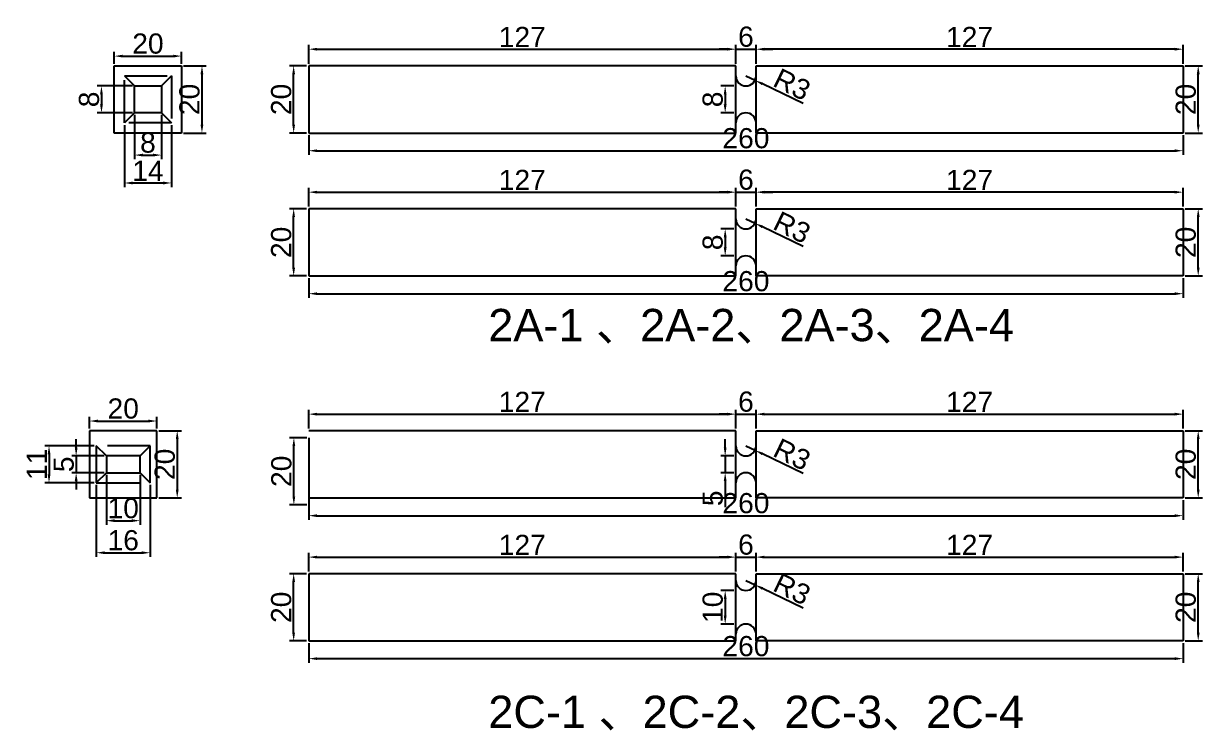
# Model space of a CAD drawing. Header units: millimetres. Extents: x 2230 to 5132, y 147 to 2048.
# Drawn here: x 2251.4 to 2602, y 1766.2 to 1976.5 of the extents above; entities that cross this region are included whole.
import ezdxf

# ---------------------------------------------------------------- set-up
doc = ezdxf.new("R2010")
doc.units = ezdxf.units.MM
doc.linetypes.add('DASHED', pattern=[19.05, 12.7, -6.35])
doc.layers.add('尺寸标注', color=6, linetype='Continuous')
doc.layers.add('标号', color=4, linetype='Continuous')
doc.styles.get("Standard").update_dxf_attribs({"font": 'arial.ttf'})
doc.dimstyles.new('ISO-25-old', dxfattribs={"dimtxt": 6, "dimasz": 2.5, "dimexe": 1.25, "dimexo": 0.625, "dimtad": 1, "dimtxsty": 'Standard', "dimcen": 2.5, "dimadec": 0, "dimazin": 0, "dimtfac": 1, "dimtmove": 0, "dimatfit": 3, "dimfxl": 1, "dimarcsym": 0})

# ---------------------------------------------------------------- blocks, each defined once
blk = doc.blocks.new('*D1')
at = {"layer": 'Defpoints', "color": 0, "transparency": 16777216}
for p in [(2331.75, 1963.9), (2336.23, 1963.9), (2336.23, 1943.9)]:
    blk.add_point(p, dxfattribs=at)
at = {"layer": '尺寸标注', "color": 0, "lineweight": -2, "transparency": 16777216}
for p, q in [((2335.61, 1963.9), (2330.5, 1963.9)), ((2331.75, 1946.4), (2331.75, 1961.4)), ((2335.61, 1943.9), (2330.5, 1943.9))]:
    blk.add_line(p, q, dxfattribs=at)
at = {"layer": '尺寸标注', "color": 0, "transparency": 16777216}
for points in [[(2331.33, 1961.4), (2332.16, 1961.4), (2331.75, 1963.9)], [(2331.33, 1946.4), (2332.16, 1946.4), (2331.75, 1943.9)]]:
    blk.add_solid(points, dxfattribs=at)
at = {"layer": '尺寸标注', "color": 0, "transparency": 16777216, "insert": (2328.06, 1953.9), "char_height": 6, "attachment_point": 5, "rotation": 90}
blk.add_mtext('20', dxfattribs=at)
blk = doc.blocks.new('*D122')
at = {"layer": 'Defpoints', "color": 0, "transparency": 16777216}
for p in [(2463.23, 1968.84), (2336.23, 1963.9), (2463.23, 1963.9)]:
    blk.add_point(p, dxfattribs=at)
at = {"layer": '尺寸标注', "color": 0, "lineweight": -2, "transparency": 16777216}
for p, q in [((2336.23, 1964.53), (2336.23, 1970.09)), ((2463.23, 1964.53), (2463.23, 1970.09)), ((2338.73, 1968.84), (2460.73, 1968.84))]:
    blk.add_line(p, q, dxfattribs=at)
at = {"layer": '尺寸标注', "color": 0, "transparency": 16777216}
for points in [[(2338.73, 1969.26), (2338.73, 1968.42), (2336.23, 1968.84)], [(2460.73, 1969.26), (2460.73, 1968.42), (2463.23, 1968.84)]]:
    blk.add_solid(points, dxfattribs=at)
at = {"layer": '尺寸标注', "color": 0, "transparency": 16777216, "insert": (2399.73, 1972.48), "char_height": 6, "attachment_point": 5}
blk.add_mtext('127', dxfattribs=at)
blk = doc.blocks.new('*D2')
at = {"layer": 'Defpoints', "color": 0, "transparency": 16777216}
for p in [(2463.23, 1957.9), (2460.06, 1949.9), (2463.23, 1949.9)]:
    blk.add_point(p, dxfattribs=at)
at = {"layer": '尺寸标注', "color": 0, "lineweight": -2, "transparency": 16777216}
for p, q in [((2462.61, 1957.9), (2458.81, 1957.9)), ((2460.06, 1955.4), (2460.06, 1952.4)), ((2462.61, 1949.9), (2458.81, 1949.9))]:
    blk.add_line(p, q, dxfattribs=at)
at = {"layer": '尺寸标注', "color": 0, "transparency": 16777216}
for points in [[(2459.64, 1955.4), (2460.48, 1955.4), (2460.06, 1957.9)], [(2459.64, 1952.4), (2460.48, 1952.4), (2460.06, 1949.9)]]:
    blk.add_solid(points, dxfattribs=at)
at = {"layer": '尺寸标注', "color": 0, "transparency": 16777216, "insert": (2456.37, 1953.9), "char_height": 6, "attachment_point": 5, "rotation": 90}
blk.add_mtext('8', dxfattribs=at)
blk = doc.blocks.new('*D3')
at = {"layer": 'Defpoints', "color": 0, "transparency": 16777216}
for p in [(2466.23, 1960.9), (2468.93, 1959.59)]:
    blk.add_point(p, dxfattribs=at)
at = {"layer": '尺寸标注', "color": 0, "lineweight": -2, "transparency": 16777216}
for p, q in [((2466.23, 1960.9), (2468.93, 1959.59)), ((2483.26, 1952.64), (2471.18, 1958.5))]:
    blk.add_line(p, q, dxfattribs=at)
at = {"layer": '尺寸标注', "color": 0, "transparency": 16777216}
blk.add_solid([(2471.36, 1958.88), (2471, 1958.13), (2468.93, 1959.59)], dxfattribs=at)
at = {"layer": '尺寸标注', "color": 0, "transparency": 16777216, "insert": (2479.96, 1958.35), "char_height": 6, "attachment_point": 5, "rotation": 334.116}
blk.add_mtext('R3', dxfattribs=at)
blk = doc.blocks.new('*D4')
at = {"layer": 'Defpoints', "color": 0, "transparency": 16777216}
for p in [(2596.23, 1963.9), (2600.72, 1963.9), (2596.23, 1943.9)]:
    blk.add_point(p, dxfattribs=at)
at = {"layer": '尺寸标注', "color": 0, "lineweight": -2, "transparency": 16777216}
for p, q in [((2596.86, 1963.9), (2601.97, 1963.9)), ((2600.72, 1946.4), (2600.72, 1961.4)), ((2596.86, 1943.9), (2601.97, 1943.9))]:
    blk.add_line(p, q, dxfattribs=at)
at = {"layer": '尺寸标注', "color": 0, "transparency": 16777216}
for points in [[(2600.3, 1961.4), (2601.14, 1961.4), (2600.72, 1963.9)], [(2600.3, 1946.4), (2601.14, 1946.4), (2600.72, 1943.9)]]:
    blk.add_solid(points, dxfattribs=at)
at = {"layer": '尺寸标注', "color": 0, "transparency": 16777216, "insert": (2597.03, 1953.9), "char_height": 6, "attachment_point": 5, "rotation": 90}
blk.add_mtext('20', dxfattribs=at)
blk = doc.blocks.new('*D123')
at = {"layer": 'Defpoints', "color": 0, "transparency": 16777216}
for p in [(2469.23, 1968.84), (2469.23, 1963.9), (2596.23, 1963.9)]:
    blk.add_point(p, dxfattribs=at)
at = {"layer": '尺寸标注', "color": 0, "lineweight": -2, "transparency": 16777216}
for p, q in [((2469.23, 1964.53), (2469.23, 1970.09)), ((2596.23, 1964.53), (2596.23, 1970.09)), ((2593.73, 1968.84), (2471.73, 1968.84))]:
    blk.add_line(p, q, dxfattribs=at)
at = {"layer": '尺寸标注', "color": 0, "transparency": 16777216}
for points in [[(2471.73, 1969.26), (2471.73, 1968.42), (2469.23, 1968.84)], [(2593.73, 1969.26), (2593.73, 1968.42), (2596.23, 1968.84)]]:
    blk.add_solid(points, dxfattribs=at)
at = {"layer": '尺寸标注', "color": 0, "transparency": 16777216, "insert": (2532.73, 1972.48), "char_height": 6, "attachment_point": 5}
blk.add_mtext('127', dxfattribs=at)
blk = doc.blocks.new('*D5')
at = {"layer": 'Defpoints', "color": 0, "transparency": 16777216}
for p in [(2469.23, 1968.84), (2463.23, 1963.9), (2469.23, 1963.9)]:
    blk.add_point(p, dxfattribs=at)
at = {"layer": '尺寸标注', "color": 0, "lineweight": -2, "transparency": 16777216}
for p, q in [((2463.23, 1964.53), (2463.23, 1970.09)), ((2469.23, 1964.53), (2469.23, 1970.09)), ((2460.73, 1968.84), (2458.23, 1968.84)), ((2463.23, 1968.84), (2469.23, 1968.84)), ((2471.73, 1968.84), (2474.23, 1968.84))]:
    blk.add_line(p, q, dxfattribs=at)
at = {"layer": '尺寸标注', "color": 0, "transparency": 16777216}
for points in [[(2460.73, 1969.26), (2460.73, 1968.42), (2463.23, 1968.84)], [(2471.73, 1969.26), (2471.73, 1968.42), (2469.23, 1968.84)]]:
    blk.add_solid(points, dxfattribs=at)
at = {"layer": '尺寸标注', "color": 0, "transparency": 16777216, "insert": (2466.23, 1972.53), "char_height": 6, "attachment_point": 5}
blk.add_mtext('6', dxfattribs=at)
blk = doc.blocks.new('*D6')
at = {"layer": 'Defpoints', "color": 0, "transparency": 16777216}
for p in [(2336.23, 1943.9), (2596.23, 1943.9), (2596.23, 1938.64)]:
    blk.add_point(p, dxfattribs=at)
at = {"layer": '尺寸标注', "color": 0, "lineweight": -2, "transparency": 16777216}
for p, q in [((2336.23, 1943.28), (2336.23, 1937.39)), ((2596.23, 1943.28), (2596.23, 1937.39)), ((2338.73, 1938.64), (2593.73, 1938.64))]:
    blk.add_line(p, q, dxfattribs=at)
at = {"layer": '尺寸标注', "color": 0, "transparency": 16777216}
for points in [[(2338.73, 1939.05), (2338.73, 1938.22), (2336.23, 1938.64)], [(2593.73, 1939.05), (2593.73, 1938.22), (2596.23, 1938.64)]]:
    blk.add_solid(points, dxfattribs=at)
at = {"layer": '尺寸标注', "color": 0, "transparency": 16777216, "insert": (2466.23, 1942.33), "char_height": 6, "attachment_point": 5}
blk.add_mtext('260', dxfattribs=at)
blk = doc.blocks.new('*D7')
at = {"layer": 'Defpoints', "color": 0, "transparency": 16777216}
for p in [(2331.75, 1921.38), (2336.23, 1921.38), (2336.23, 1901.38)]:
    blk.add_point(p, dxfattribs=at)
at = {"layer": '尺寸标注', "color": 0, "lineweight": -2, "transparency": 16777216}
for p, q in [((2335.61, 1921.38), (2330.5, 1921.38)), ((2331.75, 1903.88), (2331.75, 1918.88)), ((2335.61, 1901.38), (2330.5, 1901.38))]:
    blk.add_line(p, q, dxfattribs=at)
at = {"layer": '尺寸标注', "color": 0, "transparency": 16777216}
for points in [[(2331.33, 1918.88), (2332.16, 1918.88), (2331.75, 1921.38)], [(2331.33, 1903.88), (2332.16, 1903.88), (2331.75, 1901.38)]]:
    blk.add_solid(points, dxfattribs=at)
at = {"layer": '尺寸标注', "color": 0, "transparency": 16777216, "insert": (2328.06, 1911.38), "char_height": 6, "attachment_point": 5, "rotation": 90}
blk.add_mtext('20', dxfattribs=at)
blk = doc.blocks.new('*D124')
at = {"layer": 'Defpoints', "color": 0, "transparency": 16777216}
for p in [(2463.23, 1926.31), (2336.23, 1921.38), (2463.23, 1921.38)]:
    blk.add_point(p, dxfattribs=at)
at = {"layer": '尺寸标注', "color": 0, "lineweight": -2, "transparency": 16777216}
for p, q in [((2336.23, 1922), (2336.23, 1927.56)), ((2338.73, 1926.31), (2460.73, 1926.31)), ((2463.23, 1922), (2463.23, 1927.56))]:
    blk.add_line(p, q, dxfattribs=at)
at = {"layer": '尺寸标注', "color": 0, "transparency": 16777216}
for points in [[(2338.73, 1926.73), (2338.73, 1925.9), (2336.23, 1926.31)], [(2460.73, 1926.73), (2460.73, 1925.9), (2463.23, 1926.31)]]:
    blk.add_solid(points, dxfattribs=at)
at = {"layer": '尺寸标注', "color": 0, "transparency": 16777216, "insert": (2399.73, 1929.95), "char_height": 6, "attachment_point": 5}
blk.add_mtext('127', dxfattribs=at)
blk = doc.blocks.new('*D8')
at = {"layer": 'Defpoints', "color": 0, "transparency": 16777216}
for p in [(2463.23, 1915.38), (2460.06, 1907.38), (2463.23, 1907.38)]:
    blk.add_point(p, dxfattribs=at)
at = {"layer": '尺寸标注', "color": 0, "lineweight": -2, "transparency": 16777216}
for p, q in [((2462.61, 1915.38), (2458.81, 1915.38)), ((2460.06, 1912.88), (2460.06, 1909.88)), ((2462.61, 1907.38), (2458.81, 1907.38))]:
    blk.add_line(p, q, dxfattribs=at)
at = {"layer": '尺寸标注', "color": 0, "transparency": 16777216}
for points in [[(2459.64, 1912.88), (2460.48, 1912.88), (2460.06, 1915.38)], [(2459.64, 1909.88), (2460.48, 1909.88), (2460.06, 1907.38)]]:
    blk.add_solid(points, dxfattribs=at)
at = {"layer": '尺寸标注', "color": 0, "transparency": 16777216, "insert": (2456.37, 1911.38), "char_height": 6, "attachment_point": 5, "rotation": 90}
blk.add_mtext('8', dxfattribs=at)
blk = doc.blocks.new('*D9')
at = {"layer": 'Defpoints', "color": 0, "transparency": 16777216}
for p in [(2466.23, 1918.38), (2468.93, 1917.07)]:
    blk.add_point(p, dxfattribs=at)
at = {"layer": '尺寸标注', "color": 0, "lineweight": -2, "transparency": 16777216}
for p, q in [((2466.23, 1918.38), (2468.93, 1917.07)), ((2483.26, 1910.12), (2471.18, 1915.98))]:
    blk.add_line(p, q, dxfattribs=at)
at = {"layer": '尺寸标注', "color": 0, "transparency": 16777216}
blk.add_solid([(2471.36, 1916.35), (2471, 1915.6), (2468.93, 1917.07)], dxfattribs=at)
at = {"layer": '尺寸标注', "color": 0, "transparency": 16777216, "insert": (2479.96, 1915.82), "char_height": 6, "attachment_point": 5, "rotation": 334.116}
blk.add_mtext('R3', dxfattribs=at)
blk = doc.blocks.new('*D10')
at = {"layer": 'Defpoints', "color": 0, "transparency": 16777216}
for p in [(2596.23, 1921.38), (2600.72, 1921.38), (2596.23, 1901.38)]:
    blk.add_point(p, dxfattribs=at)
at = {"layer": '尺寸标注', "color": 0, "lineweight": -2, "transparency": 16777216}
for p, q in [((2596.86, 1921.38), (2601.97, 1921.38)), ((2600.72, 1903.88), (2600.72, 1918.88)), ((2596.86, 1901.38), (2601.97, 1901.38))]:
    blk.add_line(p, q, dxfattribs=at)
at = {"layer": '尺寸标注', "color": 0, "transparency": 16777216}
for points in [[(2600.3, 1918.88), (2601.14, 1918.88), (2600.72, 1921.38)], [(2600.3, 1903.88), (2601.14, 1903.88), (2600.72, 1901.38)]]:
    blk.add_solid(points, dxfattribs=at)
at = {"layer": '尺寸标注', "color": 0, "transparency": 16777216, "insert": (2597.03, 1911.38), "char_height": 6, "attachment_point": 5, "rotation": 90}
blk.add_mtext('20', dxfattribs=at)
blk = doc.blocks.new('*D125')
at = {"layer": 'Defpoints', "color": 0, "transparency": 16777216}
for p in [(2469.23, 1926.31), (2469.23, 1921.38), (2596.23, 1921.38)]:
    blk.add_point(p, dxfattribs=at)
at = {"layer": '尺寸标注', "color": 0, "lineweight": -2, "transparency": 16777216}
for p, q in [((2469.23, 1922), (2469.23, 1927.56)), ((2593.73, 1926.31), (2471.73, 1926.31)), ((2596.23, 1922), (2596.23, 1927.56))]:
    blk.add_line(p, q, dxfattribs=at)
at = {"layer": '尺寸标注', "color": 0, "transparency": 16777216}
for points in [[(2471.73, 1926.73), (2471.73, 1925.9), (2469.23, 1926.31)], [(2593.73, 1926.73), (2593.73, 1925.9), (2596.23, 1926.31)]]:
    blk.add_solid(points, dxfattribs=at)
at = {"layer": '尺寸标注', "color": 0, "transparency": 16777216, "insert": (2532.73, 1929.95), "char_height": 6, "attachment_point": 5}
blk.add_mtext('127', dxfattribs=at)
blk = doc.blocks.new('*D11')
at = {"layer": 'Defpoints', "color": 0, "transparency": 16777216}
for p in [(2469.23, 1926.31), (2463.23, 1921.38), (2469.23, 1921.38)]:
    blk.add_point(p, dxfattribs=at)
at = {"layer": '尺寸标注', "color": 0, "lineweight": -2, "transparency": 16777216}
for p, q in [((2460.73, 1926.31), (2458.23, 1926.31)), ((2463.23, 1922), (2463.23, 1927.56)), ((2463.23, 1926.31), (2469.23, 1926.31)), ((2469.23, 1922), (2469.23, 1927.56)), ((2471.73, 1926.31), (2474.23, 1926.31))]:
    blk.add_line(p, q, dxfattribs=at)
at = {"layer": '尺寸标注', "color": 0, "transparency": 16777216}
for points in [[(2460.73, 1926.73), (2460.73, 1925.9), (2463.23, 1926.31)], [(2471.73, 1926.73), (2471.73, 1925.9), (2469.23, 1926.31)]]:
    blk.add_solid(points, dxfattribs=at)
at = {"layer": '尺寸标注', "color": 0, "transparency": 16777216, "insert": (2466.23, 1930), "char_height": 6, "attachment_point": 5}
blk.add_mtext('6', dxfattribs=at)
blk = doc.blocks.new('*D12')
at = {"layer": 'Defpoints', "color": 0, "transparency": 16777216}
for p in [(2336.23, 1901.38), (2596.23, 1901.38), (2596.23, 1896.11)]:
    blk.add_point(p, dxfattribs=at)
at = {"layer": '尺寸标注', "color": 0, "lineweight": -2, "transparency": 16777216}
for p, q in [((2336.23, 1900.75), (2336.23, 1894.86)), ((2596.23, 1900.75), (2596.23, 1894.86)), ((2338.73, 1896.11), (2593.73, 1896.11))]:
    blk.add_line(p, q, dxfattribs=at)
at = {"layer": '尺寸标注', "color": 0, "transparency": 16777216}
for points in [[(2338.73, 1896.53), (2338.73, 1895.69), (2336.23, 1896.11)], [(2593.73, 1896.53), (2593.73, 1895.69), (2596.23, 1896.11)]]:
    blk.add_solid(points, dxfattribs=at)
at = {"layer": '尺寸标注', "color": 0, "transparency": 16777216, "insert": (2466.23, 1899.8), "char_height": 6, "attachment_point": 5}
blk.add_mtext('260', dxfattribs=at)
blk = doc.blocks.new('*D23')
at = {"layer": 'Defpoints', "color": 0, "transparency": 16777216}
for p in [(2331.81, 1853.28), (2336.29, 1853.28), (2336.29, 1833.28)]:
    blk.add_point(p, dxfattribs=at)
at = {"layer": '尺寸标注', "color": 0, "lineweight": -2, "transparency": 16777216}
for p, q in [((2335.67, 1853.28), (2330.56, 1853.28)), ((2331.81, 1835.78), (2331.81, 1850.78)), ((2335.67, 1833.28), (2330.56, 1833.28))]:
    blk.add_line(p, q, dxfattribs=at)
at = {"layer": '尺寸标注', "color": 0, "transparency": 16777216}
for points in [[(2331.39, 1850.78), (2332.22, 1850.78), (2331.81, 1853.28)], [(2331.39, 1835.78), (2332.22, 1835.78), (2331.81, 1833.28)]]:
    blk.add_solid(points, dxfattribs=at)
at = {"layer": '尺寸标注', "color": 0, "transparency": 16777216, "insert": (2328.12, 1843.28), "char_height": 6, "attachment_point": 5, "rotation": 90}
blk.add_mtext('20', dxfattribs=at)
blk = doc.blocks.new('*D126')
at = {"layer": 'Defpoints', "color": 0, "transparency": 16777216}
for p in [(2463.23, 1860.28), (2336.23, 1855.35), (2463.23, 1855.35)]:
    blk.add_point(p, dxfattribs=at)
at = {"layer": '尺寸标注', "color": 0, "lineweight": -2, "transparency": 16777216}
for p, q in [((2336.23, 1855.97), (2336.23, 1861.53)), ((2463.23, 1855.97), (2463.23, 1861.53)), ((2338.73, 1860.28), (2460.73, 1860.28))]:
    blk.add_line(p, q, dxfattribs=at)
at = {"layer": '尺寸标注', "color": 0, "transparency": 16777216}
for points in [[(2338.73, 1860.7), (2338.73, 1859.86), (2336.23, 1860.28)], [(2460.73, 1860.7), (2460.73, 1859.86), (2463.23, 1860.28)]]:
    blk.add_solid(points, dxfattribs=at)
at = {"layer": '尺寸标注', "color": 0, "transparency": 16777216, "insert": (2399.73, 1863.92), "char_height": 6, "attachment_point": 5}
blk.add_mtext('127', dxfattribs=at)
blk = doc.blocks.new('*D24')
at = {"layer": 'Defpoints', "color": 0, "transparency": 16777216}
for p in [(2463.23, 1847.85), (2460.06, 1842.85), (2463.23, 1842.85)]:
    blk.add_point(p, dxfattribs=at)
at = {"layer": '尺寸标注', "color": 0, "lineweight": -2, "transparency": 16777216}
for p, q in [((2460.06, 1850.35), (2460.06, 1852.85)), ((2462.61, 1847.85), (2458.81, 1847.85)), ((2460.06, 1847.85), (2460.06, 1842.85)), ((2462.61, 1842.85), (2458.81, 1842.85)), ((2460.06, 1840.35), (2460.06, 1832.62))]:
    blk.add_line(p, q, dxfattribs=at)
at = {"layer": '尺寸标注', "color": 0, "transparency": 16777216}
for points in [[(2459.64, 1850.35), (2460.48, 1850.35), (2460.06, 1847.85)], [(2459.64, 1840.35), (2460.48, 1840.35), (2460.06, 1842.85)]]:
    blk.add_solid(points, dxfattribs=at)
at = {"layer": '尺寸标注', "color": 0, "transparency": 16777216, "insert": (2456.38, 1835.23), "char_height": 6, "attachment_point": 5, "rotation": 90}
blk.add_mtext('5', dxfattribs=at)
blk = doc.blocks.new('*D25')
at = {"layer": 'Defpoints', "color": 0, "transparency": 16777216}
for p in [(2466.23, 1850.85), (2468.93, 1849.54)]:
    blk.add_point(p, dxfattribs=at)
at = {"layer": '尺寸标注', "color": 0, "lineweight": -2, "transparency": 16777216}
for p, q in [((2466.23, 1850.85), (2468.93, 1849.54)), ((2483.26, 1842.58), (2471.18, 1848.45))]:
    blk.add_line(p, q, dxfattribs=at)
at = {"layer": '尺寸标注', "color": 0, "transparency": 16777216}
blk.add_solid([(2471.36, 1848.82), (2471, 1848.07), (2468.93, 1849.54)], dxfattribs=at)
at = {"layer": '尺寸标注', "color": 0, "transparency": 16777216, "insert": (2479.96, 1848.29), "char_height": 6, "attachment_point": 5, "rotation": 334.116}
blk.add_mtext('R3', dxfattribs=at)
blk = doc.blocks.new('*D26')
at = {"layer": 'Defpoints', "color": 0, "transparency": 16777216}
for p in [(2596.23, 1855.35), (2600.72, 1855.35), (2596.23, 1835.35)]:
    blk.add_point(p, dxfattribs=at)
at = {"layer": '尺寸标注', "color": 0, "lineweight": -2, "transparency": 16777216}
for p, q in [((2596.86, 1855.35), (2601.97, 1855.35)), ((2600.72, 1837.85), (2600.72, 1852.85)), ((2596.86, 1835.35), (2601.97, 1835.35))]:
    blk.add_line(p, q, dxfattribs=at)
at = {"layer": '尺寸标注', "color": 0, "transparency": 16777216}
for points in [[(2600.3, 1852.85), (2601.14, 1852.85), (2600.72, 1855.35)], [(2600.3, 1837.85), (2601.14, 1837.85), (2600.72, 1835.35)]]:
    blk.add_solid(points, dxfattribs=at)
at = {"layer": '尺寸标注', "color": 0, "transparency": 16777216, "insert": (2597.03, 1845.35), "char_height": 6, "attachment_point": 5, "rotation": 90}
blk.add_mtext('20', dxfattribs=at)
blk = doc.blocks.new('*D27')
at = {"layer": 'Defpoints', "color": 0, "transparency": 16777216}
for p in [(2469.23, 1860.28), (2463.23, 1855.35), (2469.23, 1855.35)]:
    blk.add_point(p, dxfattribs=at)
at = {"layer": '尺寸标注', "color": 0, "lineweight": -2, "transparency": 16777216}
for p, q in [((2463.23, 1855.97), (2463.23, 1861.53)), ((2469.23, 1855.97), (2469.23, 1861.53)), ((2460.73, 1860.28), (2458.23, 1860.28)), ((2463.23, 1860.28), (2469.23, 1860.28)), ((2471.73, 1860.28), (2474.23, 1860.28))]:
    blk.add_line(p, q, dxfattribs=at)
at = {"layer": '尺寸标注', "color": 0, "transparency": 16777216}
for points in [[(2460.73, 1860.7), (2460.73, 1859.86), (2463.23, 1860.28)], [(2471.73, 1860.7), (2471.73, 1859.86), (2469.23, 1860.28)]]:
    blk.add_solid(points, dxfattribs=at)
at = {"layer": '尺寸标注', "color": 0, "transparency": 16777216, "insert": (2466.23, 1863.97), "char_height": 6, "attachment_point": 5}
blk.add_mtext('6', dxfattribs=at)
blk = doc.blocks.new('*D28')
at = {"layer": 'Defpoints', "color": 0, "transparency": 16777216}
for p in [(2331.75, 1812.82), (2336.23, 1812.82), (2336.23, 1792.82)]:
    blk.add_point(p, dxfattribs=at)
at = {"layer": '尺寸标注', "color": 0, "lineweight": -2, "transparency": 16777216}
for p, q in [((2335.61, 1812.82), (2330.5, 1812.82)), ((2331.75, 1795.32), (2331.75, 1810.32)), ((2335.61, 1792.82), (2330.5, 1792.82))]:
    blk.add_line(p, q, dxfattribs=at)
at = {"layer": '尺寸标注', "color": 0, "transparency": 16777216}
for points in [[(2331.33, 1810.32), (2332.16, 1810.32), (2331.75, 1812.82)], [(2331.33, 1795.32), (2332.16, 1795.32), (2331.75, 1792.82)]]:
    blk.add_solid(points, dxfattribs=at)
at = {"layer": '尺寸标注', "color": 0, "transparency": 16777216, "insert": (2328.06, 1802.82), "char_height": 6, "attachment_point": 5, "rotation": 90}
blk.add_mtext('20', dxfattribs=at)
blk = doc.blocks.new('*D29')
at = {"layer": 'Defpoints', "color": 0, "transparency": 16777216}
for p in [(2463.23, 1807.82), (2460.06, 1797.82), (2463.23, 1797.82)]:
    blk.add_point(p, dxfattribs=at)
at = {"layer": '尺寸标注', "color": 0, "lineweight": -2, "transparency": 16777216}
for p, q in [((2462.61, 1807.82), (2458.81, 1807.82)), ((2460.06, 1805.32), (2460.06, 1800.32)), ((2462.61, 1797.82), (2458.81, 1797.82))]:
    blk.add_line(p, q, dxfattribs=at)
at = {"layer": '尺寸标注', "color": 0, "transparency": 16777216}
for points in [[(2459.64, 1805.32), (2460.48, 1805.32), (2460.06, 1807.82)], [(2459.64, 1800.32), (2460.48, 1800.32), (2460.06, 1797.82)]]:
    blk.add_solid(points, dxfattribs=at)
at = {"layer": '尺寸标注', "color": 0, "transparency": 16777216, "insert": (2456.37, 1802.82), "char_height": 6, "attachment_point": 5, "rotation": 90}
blk.add_mtext('10', dxfattribs=at)
blk = doc.blocks.new('*D30')
at = {"layer": 'Defpoints', "color": 0, "transparency": 16777216}
for p in [(2466.23, 1810.82), (2468.93, 1809.51)]:
    blk.add_point(p, dxfattribs=at)
at = {"layer": '尺寸标注', "color": 0, "lineweight": -2, "transparency": 16777216}
for p, q in [((2466.23, 1810.82), (2468.93, 1809.51)), ((2483.26, 1802.56), (2471.18, 1808.42))]:
    blk.add_line(p, q, dxfattribs=at)
at = {"layer": '尺寸标注', "color": 0, "transparency": 16777216}
blk.add_solid([(2471.36, 1808.79), (2471, 1808.04), (2468.93, 1809.51)], dxfattribs=at)
at = {"layer": '尺寸标注', "color": 0, "transparency": 16777216, "insert": (2479.96, 1808.26), "char_height": 6, "attachment_point": 5, "rotation": 334.116}
blk.add_mtext('R3', dxfattribs=at)
blk = doc.blocks.new('*D31')
at = {"layer": 'Defpoints', "color": 0, "transparency": 16777216}
for p in [(2596.23, 1812.82), (2600.72, 1812.82), (2596.23, 1792.82)]:
    blk.add_point(p, dxfattribs=at)
at = {"layer": '尺寸标注', "color": 0, "lineweight": -2, "transparency": 16777216}
for p, q in [((2596.86, 1812.82), (2601.97, 1812.82)), ((2600.72, 1795.32), (2600.72, 1810.32)), ((2596.86, 1792.82), (2601.97, 1792.82))]:
    blk.add_line(p, q, dxfattribs=at)
at = {"layer": '尺寸标注', "color": 0, "transparency": 16777216}
for points in [[(2600.3, 1810.32), (2601.14, 1810.32), (2600.72, 1812.82)], [(2600.3, 1795.32), (2601.14, 1795.32), (2600.72, 1792.82)]]:
    blk.add_solid(points, dxfattribs=at)
at = {"layer": '尺寸标注', "color": 0, "transparency": 16777216, "insert": (2597.03, 1802.82), "char_height": 6, "attachment_point": 5, "rotation": 90}
blk.add_mtext('20', dxfattribs=at)
blk = doc.blocks.new('*D32')
at = {"layer": 'Defpoints', "color": 0, "transparency": 16777216}
for p in [(2469.23, 1817.75), (2463.23, 1812.82), (2469.23, 1812.82)]:
    blk.add_point(p, dxfattribs=at)
at = {"layer": '尺寸标注', "color": 0, "lineweight": -2, "transparency": 16777216}
for p, q in [((2460.73, 1817.75), (2458.23, 1817.75)), ((2463.23, 1813.44), (2463.23, 1819)), ((2463.23, 1817.75), (2469.23, 1817.75)), ((2469.23, 1813.44), (2469.23, 1819)), ((2471.73, 1817.75), (2474.23, 1817.75))]:
    blk.add_line(p, q, dxfattribs=at)
at = {"layer": '尺寸标注', "color": 0, "transparency": 16777216}
for points in [[(2460.73, 1818.17), (2460.73, 1817.34), (2463.23, 1817.75)], [(2471.73, 1818.17), (2471.73, 1817.34), (2469.23, 1817.75)]]:
    blk.add_solid(points, dxfattribs=at)
at = {"layer": '尺寸标注', "color": 0, "transparency": 16777216, "insert": (2466.23, 1821.44), "char_height": 6, "attachment_point": 5}
blk.add_mtext('6', dxfattribs=at)
blk = doc.blocks.new('*D131')
at = {"layer": 'Defpoints', "color": 0, "transparency": 16777216}
for p in [(2276.07, 1842.85), (2286.07, 1842.85), (2286.07, 1828.59)]:
    blk.add_point(p, dxfattribs=at)
at = {"layer": '尺寸标注', "color": 0, "lineweight": -2, "transparency": 16777216}
for p, q in [((2276.07, 1842.22), (2276.07, 1827.34)), ((2286.07, 1842.22), (2286.07, 1827.34)), ((2278.57, 1828.59), (2283.57, 1828.59))]:
    blk.add_line(p, q, dxfattribs=at)
at = {"layer": '尺寸标注', "color": 0, "transparency": 16777216}
for points in [[(2278.57, 1829.01), (2278.57, 1828.18), (2276.07, 1828.59)], [(2283.57, 1829.01), (2283.57, 1828.18), (2286.07, 1828.59)]]:
    blk.add_solid(points, dxfattribs=at)
at = {"layer": '尺寸标注', "color": 0, "transparency": 16777216, "insert": (2281.07, 1832.28), "char_height": 6, "attachment_point": 5}
blk.add_mtext('10', dxfattribs=at)
blk = doc.blocks.new('*D43')
at = {"layer": 'Defpoints', "color": 0, "transparency": 16777216}
for p in [(2463.23, 1817.75), (2336.23, 1812.82), (2463.23, 1812.82)]:
    blk.add_point(p, dxfattribs=at)
at = {"layer": '尺寸标注', "color": 0, "lineweight": -2, "transparency": 16777216}
for p, q in [((2336.23, 1813.44), (2336.23, 1819)), ((2338.73, 1817.75), (2460.73, 1817.75)), ((2463.23, 1813.44), (2463.23, 1819))]:
    blk.add_line(p, q, dxfattribs=at)
at = {"layer": '尺寸标注', "color": 0, "transparency": 16777216}
for points in [[(2338.73, 1818.17), (2338.73, 1817.34), (2336.23, 1817.75)], [(2460.73, 1818.17), (2460.73, 1817.34), (2463.23, 1817.75)]]:
    blk.add_solid(points, dxfattribs=at)
at = {"layer": '尺寸标注', "color": 0, "transparency": 16777216, "insert": (2399.73, 1821.39), "char_height": 6, "attachment_point": 5}
blk.add_mtext('127', dxfattribs=at)
blk = doc.blocks.new('*D44')
at = {"layer": 'Defpoints', "color": 0, "transparency": 16777216}
for p in [(2596.23, 1860.28), (2469.23, 1855.35), (2596.23, 1855.35)]:
    blk.add_point(p, dxfattribs=at)
at = {"layer": '尺寸标注', "color": 0, "lineweight": -2, "transparency": 16777216}
for p, q in [((2469.23, 1855.97), (2469.23, 1861.53)), ((2596.23, 1855.97), (2596.23, 1861.53)), ((2471.73, 1860.28), (2593.73, 1860.28))]:
    blk.add_line(p, q, dxfattribs=at)
at = {"layer": '尺寸标注', "color": 0, "transparency": 16777216}
for points in [[(2471.73, 1860.7), (2471.73, 1859.86), (2469.23, 1860.28)], [(2593.73, 1860.7), (2593.73, 1859.86), (2596.23, 1860.28)]]:
    blk.add_solid(points, dxfattribs=at)
at = {"layer": '尺寸标注', "color": 0, "transparency": 16777216, "insert": (2532.73, 1863.92), "char_height": 6, "attachment_point": 5}
blk.add_mtext('127', dxfattribs=at)
blk = doc.blocks.new('*D45')
at = {"layer": 'Defpoints', "color": 0, "transparency": 16777216}
for p in [(2596.23, 1817.75), (2469.23, 1812.82), (2596.23, 1812.82)]:
    blk.add_point(p, dxfattribs=at)
at = {"layer": '尺寸标注', "color": 0, "lineweight": -2, "transparency": 16777216}
for p, q in [((2469.23, 1813.44), (2469.23, 1819)), ((2471.73, 1817.75), (2593.73, 1817.75)), ((2596.23, 1813.44), (2596.23, 1819))]:
    blk.add_line(p, q, dxfattribs=at)
at = {"layer": '尺寸标注', "color": 0, "transparency": 16777216}
for points in [[(2471.73, 1818.17), (2471.73, 1817.34), (2469.23, 1817.75)], [(2593.73, 1818.17), (2593.73, 1817.34), (2596.23, 1817.75)]]:
    blk.add_solid(points, dxfattribs=at)
at = {"layer": '尺寸标注', "color": 0, "transparency": 16777216, "insert": (2532.73, 1821.39), "char_height": 6, "attachment_point": 5}
blk.add_mtext('127', dxfattribs=at)
blk = doc.blocks.new('*D46')
at = {"layer": 'Defpoints', "color": 0, "transparency": 16777216}
for p in [(2336.23, 1835.35), (2596.23, 1835.35), (2596.23, 1830.08)]:
    blk.add_point(p, dxfattribs=at)
at = {"layer": '尺寸标注', "color": 0, "lineweight": -2, "transparency": 16777216}
for p, q in [((2336.23, 1834.72), (2336.23, 1828.83)), ((2596.23, 1834.72), (2596.23, 1828.83)), ((2338.73, 1830.08), (2593.73, 1830.08))]:
    blk.add_line(p, q, dxfattribs=at)
at = {"layer": '尺寸标注', "color": 0, "transparency": 16777216}
for points in [[(2338.73, 1830.5), (2338.73, 1829.66), (2336.23, 1830.08)], [(2593.73, 1830.5), (2593.73, 1829.66), (2596.23, 1830.08)]]:
    blk.add_solid(points, dxfattribs=at)
at = {"layer": '尺寸标注', "color": 0, "transparency": 16777216, "insert": (2466.23, 1833.77), "char_height": 6, "attachment_point": 5}
blk.add_mtext('260', dxfattribs=at)
blk = doc.blocks.new('*D47')
at = {"layer": 'Defpoints', "color": 0, "transparency": 16777216}
for p in [(2336.23, 1792.82), (2596.23, 1792.82), (2596.23, 1787.55)]:
    blk.add_point(p, dxfattribs=at)
at = {"layer": '尺寸标注', "color": 0, "lineweight": -2, "transparency": 16777216}
for p, q in [((2336.23, 1792.19), (2336.23, 1786.3)), ((2596.23, 1792.19), (2596.23, 1786.3)), ((2338.73, 1787.55), (2593.73, 1787.55))]:
    blk.add_line(p, q, dxfattribs=at)
at = {"layer": '尺寸标注', "color": 0, "transparency": 16777216}
for points in [[(2338.73, 1787.97), (2338.73, 1787.14), (2336.23, 1787.55)], [(2593.73, 1787.97), (2593.73, 1787.14), (2596.23, 1787.55)]]:
    blk.add_solid(points, dxfattribs=at)
at = {"layer": '尺寸标注', "color": 0, "transparency": 16777216, "insert": (2466.23, 1791.24), "char_height": 6, "attachment_point": 5}
blk.add_mtext('260', dxfattribs=at)
blk = doc.blocks.new('*D132')
at = {"layer": 'Defpoints', "color": 0, "transparency": 16777216}
for p in [(2284.42, 1957.9), (2274.6, 1949.9), (2284.42, 1949.9)]:
    blk.add_point(p, dxfattribs=at)
at = {"layer": '尺寸标注', "color": 0, "lineweight": -2, "transparency": 16777216}
for p, q in [((2283.79, 1957.9), (2273.35, 1957.9)), ((2274.6, 1955.4), (2274.6, 1952.4)), ((2283.79, 1949.9), (2273.35, 1949.9))]:
    blk.add_line(p, q, dxfattribs=at)
at = {"layer": '尺寸标注', "color": 0, "transparency": 16777216}
for points in [[(2274.18, 1955.4), (2275.01, 1955.4), (2274.6, 1957.9)], [(2274.18, 1952.4), (2275.01, 1952.4), (2274.6, 1949.9)]]:
    blk.add_solid(points, dxfattribs=at)
at = {"layer": '尺寸标注', "color": 0, "transparency": 16777216, "insert": (2270.91, 1953.9), "char_height": 6, "attachment_point": 5, "rotation": 90}
blk.add_mtext('8', dxfattribs=at)
blk = doc.blocks.new('*D133')
at = {"layer": 'Defpoints', "color": 0, "transparency": 16777216}
for p in [(2284.42, 1949.9), (2292.42, 1949.9), (2292.42, 1937.34)]:
    blk.add_point(p, dxfattribs=at)
at = {"layer": '尺寸标注', "color": 0, "lineweight": -2, "transparency": 16777216}
for p, q in [((2284.42, 1949.28), (2284.42, 1936.09)), ((2292.42, 1949.28), (2292.42, 1936.09)), ((2286.92, 1937.34), (2289.92, 1937.34))]:
    blk.add_line(p, q, dxfattribs=at)
at = {"layer": '尺寸标注', "color": 0, "transparency": 16777216}
for points in [[(2286.92, 1937.76), (2286.92, 1936.92), (2284.42, 1937.34)], [(2289.92, 1937.76), (2289.92, 1936.92), (2292.42, 1937.34)]]:
    blk.add_solid(points, dxfattribs=at)
at = {"layer": '尺寸标注', "color": 0, "transparency": 16777216, "insert": (2288.42, 1941.03), "char_height": 6, "attachment_point": 5}
blk.add_mtext('8', dxfattribs=at)
blk = doc.blocks.new('*D134')
at = {"layer": 'Defpoints', "color": 0, "transparency": 16777216}
for p in [(2298.42, 1966.79), (2278.42, 1963.9), (2298.42, 1963.9)]:
    blk.add_point(p, dxfattribs=at)
at = {"layer": '尺寸标注', "color": 0, "lineweight": -2, "transparency": 16777216}
for p, q in [((2278.42, 1964.53), (2278.42, 1968.04)), ((2280.92, 1966.79), (2295.92, 1966.79)), ((2298.42, 1964.53), (2298.42, 1968.04))]:
    blk.add_line(p, q, dxfattribs=at)
at = {"layer": '尺寸标注', "color": 0, "transparency": 16777216}
for points in [[(2280.92, 1967.2), (2280.92, 1966.37), (2278.42, 1966.79)], [(2295.92, 1967.2), (2295.92, 1966.37), (2298.42, 1966.79)]]:
    blk.add_solid(points, dxfattribs=at)
at = {"layer": '尺寸标注', "color": 0, "transparency": 16777216, "insert": (2288.42, 1970.48), "char_height": 6, "attachment_point": 5}
blk.add_mtext('20', dxfattribs=at)
blk = doc.blocks.new('*D135')
at = {"layer": 'Defpoints', "color": 0, "transparency": 16777216}
for p in [(2298.42, 1963.9), (2298.42, 1943.9), (2304.48, 1943.9)]:
    blk.add_point(p, dxfattribs=at)
at = {"layer": '尺寸标注', "color": 0, "lineweight": -2, "transparency": 16777216}
for p, q in [((2299.04, 1963.9), (2305.73, 1963.9)), ((2304.48, 1961.4), (2304.48, 1946.4)), ((2299.04, 1943.9), (2305.73, 1943.9))]:
    blk.add_line(p, q, dxfattribs=at)
at = {"layer": '尺寸标注', "color": 0, "transparency": 16777216}
for points in [[(2304.06, 1961.4), (2304.89, 1961.4), (2304.48, 1963.9)], [(2304.06, 1946.4), (2304.89, 1946.4), (2304.48, 1943.9)]]:
    blk.add_solid(points, dxfattribs=at)
at = {"layer": '尺寸标注', "color": 0, "transparency": 16777216, "insert": (2300.79, 1953.9), "char_height": 6, "attachment_point": 5, "rotation": 90}
blk.add_mtext('20', dxfattribs=at)
blk = doc.blocks.new('*D60')
at = {"layer": 'Defpoints', "color": 0, "transparency": 16777216}
for p in [(2291.07, 1858.23), (2271.07, 1855.35), (2291.07, 1855.35)]:
    blk.add_point(p, dxfattribs=at)
at = {"layer": '尺寸标注', "color": 0, "lineweight": -2, "transparency": 16777216}
for p, q in [((2271.07, 1855.97), (2271.07, 1859.48)), ((2273.57, 1858.23), (2288.57, 1858.23)), ((2291.07, 1855.97), (2291.07, 1859.48))]:
    blk.add_line(p, q, dxfattribs=at)
at = {"layer": '尺寸标注', "color": 0, "transparency": 16777216}
for points in [[(2273.57, 1858.65), (2273.57, 1857.81), (2271.07, 1858.23)], [(2288.57, 1858.65), (2288.57, 1857.81), (2291.07, 1858.23)]]:
    blk.add_solid(points, dxfattribs=at)
at = {"layer": '尺寸标注', "color": 0, "transparency": 16777216, "insert": (2281.07, 1861.92), "char_height": 6, "attachment_point": 5}
blk.add_mtext('20', dxfattribs=at)
blk = doc.blocks.new('*D61')
at = {"layer": 'Defpoints', "color": 0, "transparency": 16777216}
for p in [(2291.07, 1855.35), (2291.07, 1835.35), (2297.13, 1835.35)]:
    blk.add_point(p, dxfattribs=at)
at = {"layer": '尺寸标注', "color": 0, "lineweight": -2, "transparency": 16777216}
for p, q in [((2291.7, 1855.35), (2298.38, 1855.35)), ((2297.13, 1852.85), (2297.13, 1837.85)), ((2291.7, 1835.35), (2298.38, 1835.35))]:
    blk.add_line(p, q, dxfattribs=at)
at = {"layer": '尺寸标注', "color": 0, "transparency": 16777216}
for points in [[(2296.71, 1852.85), (2297.54, 1852.85), (2297.13, 1855.35)], [(2296.71, 1837.85), (2297.54, 1837.85), (2297.13, 1835.35)]]:
    blk.add_solid(points, dxfattribs=at)
at = {"layer": '尺寸标注', "color": 0, "transparency": 16777216, "insert": (2293.44, 1845.35), "char_height": 6, "attachment_point": 5, "rotation": 90}
blk.add_mtext('20', dxfattribs=at)
blk = doc.blocks.new('*D136')
at = {"layer": 'Defpoints', "color": 0, "transparency": 16777216}
for p in [(2276.07, 1847.85), (2267.07, 1842.85), (2276.07, 1842.85)]:
    blk.add_point(p, dxfattribs=at)
at = {"layer": '尺寸标注', "color": 0, "lineweight": -2, "transparency": 16777216}
for p, q in [((2267.07, 1850.35), (2267.07, 1852.85)), ((2275.45, 1847.85), (2265.82, 1847.85)), ((2267.07, 1847.85), (2267.07, 1842.85)), ((2275.45, 1842.85), (2265.82, 1842.85)), ((2267.07, 1840.35), (2267.07, 1837.85))]:
    blk.add_line(p, q, dxfattribs=at)
at = {"layer": '尺寸标注', "color": 0, "transparency": 16777216}
for points in [[(2266.66, 1850.35), (2267.49, 1850.35), (2267.07, 1847.85)], [(2266.66, 1840.35), (2267.49, 1840.35), (2267.07, 1842.85)]]:
    blk.add_solid(points, dxfattribs=at)
at = {"layer": '尺寸标注', "color": 0, "transparency": 16777216, "insert": (2263.4, 1845.35), "char_height": 6, "attachment_point": 5, "rotation": 90}
blk.add_mtext('5', dxfattribs=at)
blk = doc.blocks.new('*D157')
at = {"layer": 'Defpoints', "color": 0, "transparency": 16777216}
for p in [(2281.42, 1946.9), (2295.42, 1946.9), (2295.42, 1929.04)]:
    blk.add_point(p, dxfattribs=at)
at = {"layer": '尺寸标注', "color": 0, "lineweight": -2, "transparency": 16777216}
for p, q in [((2281.42, 1946.28), (2281.42, 1927.79)), ((2295.42, 1946.28), (2295.42, 1927.79)), ((2283.92, 1929.04), (2292.92, 1929.04))]:
    blk.add_line(p, q, dxfattribs=at)
at = {"layer": '尺寸标注', "color": 0, "transparency": 16777216}
for points in [[(2283.92, 1929.46), (2283.92, 1928.62), (2281.42, 1929.04)], [(2292.92, 1929.46), (2292.92, 1928.62), (2295.42, 1929.04)]]:
    blk.add_solid(points, dxfattribs=at)
at = {"layer": '尺寸标注', "color": 0, "transparency": 16777216, "insert": (2288.42, 1932.68), "char_height": 6, "attachment_point": 5}
blk.add_mtext('14', dxfattribs=at)
blk = doc.blocks.new('*D158')
at = {"layer": 'Defpoints', "color": 0, "transparency": 16777216}
for p in [(2273.07, 1839.85), (2289.07, 1839.85), (2289.07, 1819.05)]:
    blk.add_point(p, dxfattribs=at)
at = {"layer": '尺寸标注', "color": 0, "lineweight": -2, "transparency": 16777216}
for p, q in [((2273.07, 1839.22), (2273.07, 1817.8)), ((2289.07, 1839.22), (2289.07, 1817.8)), ((2275.57, 1819.05), (2286.57, 1819.05))]:
    blk.add_line(p, q, dxfattribs=at)
at = {"layer": '尺寸标注', "color": 0, "transparency": 16777216}
for points in [[(2275.57, 1819.47), (2275.57, 1818.64), (2273.07, 1819.05)], [(2286.57, 1819.47), (2286.57, 1818.64), (2289.07, 1819.05)]]:
    blk.add_solid(points, dxfattribs=at)
at = {"layer": '尺寸标注', "color": 0, "transparency": 16777216, "insert": (2281.07, 1822.74), "char_height": 6, "attachment_point": 5}
blk.add_mtext('16', dxfattribs=at)
blk = doc.blocks.new('*D159')
at = {"layer": 'Defpoints', "color": 0, "transparency": 16777216}
for p in [(2273.07, 1850.85), (2259.01, 1839.85), (2273.07, 1839.85)]:
    blk.add_point(p, dxfattribs=at)
at = {"layer": '尺寸标注', "color": 0, "lineweight": -2, "transparency": 16777216}
for p, q in [((2272.45, 1850.85), (2257.76, 1850.85)), ((2259.01, 1848.35), (2259.01, 1842.35)), ((2272.45, 1839.85), (2257.76, 1839.85))]:
    blk.add_line(p, q, dxfattribs=at)
at = {"layer": '尺寸标注', "color": 0, "transparency": 16777216}
for points in [[(2258.6, 1848.35), (2259.43, 1848.35), (2259.01, 1850.85)], [(2258.6, 1842.35), (2259.43, 1842.35), (2259.01, 1839.85)]]:
    blk.add_solid(points, dxfattribs=at)
at = {"layer": '尺寸标注', "color": 0, "transparency": 16777216, "insert": (2255.38, 1845.35), "char_height": 6, "attachment_point": 5, "rotation": 90}
blk.add_mtext('11', dxfattribs=at)

msp = doc.modelspace()

# ---------------------------------------------------------------- linework, layer by layer
for p, q in [((2278.419, 1943.904), (2278.419, 1963.904)), ((2278.419, 1963.904), (2298.419, 1963.904)), ((2298.419, 1963.904), (2298.419, 1943.904)), ((2336.232, 1963.904), (2336.232, 1943.904)), ((2463.232, 1963.904), (2336.232, 1963.904)), ((2463.232, 1943.904), (2463.232, 1963.904)), ((2469.232, 1943.904), (2469.232, 1963.904)), ((2469.232, 1963.904), (2596.232, 1963.904)), ((2596.232, 1963.904), (2596.232, 1943.904)), ((2281.419, 1960.904), (2284.419, 1957.904)), ((2295.419, 1960.904), (2292.419, 1957.904)), ((2284.419, 1949.904), (2281.419, 1946.904)), ((2292.419, 1949.904), (2295.419, 1946.904)), ((2298.419, 1943.904), (2278.419, 1943.904)), ((2336.232, 1943.904), (2463.232, 1943.904)), ((2596.232, 1943.904), (2469.232, 1943.904)), ((2336.232, 1921.378), (2336.232, 1901.378)), ((2463.232, 1921.378), (2336.232, 1921.378)), ((2463.232, 1901.378), (2463.232, 1921.378)), ((2469.232, 1901.378), (2469.232, 1921.378)), ((2469.232, 1921.378), (2596.232, 1921.378)), ((2596.232, 1921.378), (2596.232, 1901.378)), ((2336.232, 1901.378), (2463.232, 1901.378)), ((2596.232, 1901.378), (2469.232, 1901.378)), ((2291.071, 1855.346), (2271.071, 1855.346)), ((2271.071, 1855.346), (2271.071, 1835.346)), ((2291.071, 1835.346), (2291.071, 1855.346)), ((2463.232, 1855.346), (2336.232, 1855.346)), ((2463.232, 1835.346), (2463.232, 1855.346)), ((2469.232, 1835.346), (2469.232, 1855.346)), ((2469.232, 1855.346), (2596.232, 1855.346)), ((2596.232, 1855.346), (2596.232, 1835.346)), ((2276.071, 1847.846), (2273.071, 1850.846)), ((2286.071, 1847.846), (2289.071, 1850.846)), ((2336.293, 1853.282), (2336.293, 1833.282)), ((2276.071, 1842.846), (2273.071, 1839.846)), ((2286.071, 1842.846), (2289.071, 1839.846)), ((2271.071, 1835.346), (2291.071, 1835.346)), ((2336.293, 1835.346), (2463.232, 1835.346)), ((2596.232, 1835.346), (2469.232, 1835.346)), ((2336.232, 1812.82), (2336.232, 1792.82)), ((2463.232, 1812.82), (2336.232, 1812.82)), ((2463.232, 1792.82), (2463.232, 1812.82)), ((2469.232, 1792.82), (2469.232, 1812.82)), ((2469.232, 1812.82), (2596.232, 1812.82)), ((2596.232, 1812.82), (2596.232, 1792.82)), ((2336.293, 1792.82), (2463.232, 1792.82)), ((2596.232, 1792.82), (2469.232, 1792.82))]:
    msp.add_line(p, q)
at = {"linetype": 'DASHED'}
for p, q in [((2281.419, 1946.904), (2281.419, 1960.904)), ((2281.419, 1960.904), (2295.419, 1960.904)), ((2295.419, 1960.904), (2295.419, 1946.904)), ((2284.419, 1949.904), (2284.419, 1957.904)), ((2284.419, 1957.904), (2292.419, 1957.904)), ((2292.419, 1957.904), (2292.419, 1949.904)), ((2292.419, 1949.904), (2284.419, 1949.904)), ((2295.419, 1946.904), (2281.419, 1946.904)), ((2289.071, 1850.846), (2273.071, 1850.846)), ((2273.071, 1850.846), (2273.071, 1839.846)), ((2289.071, 1839.846), (2289.071, 1850.846)), ((2286.071, 1847.846), (2276.071, 1847.846)), ((2276.071, 1847.846), (2276.071, 1842.846)), ((2286.071, 1842.846), (2286.071, 1847.846)), ((2276.071, 1842.846), (2286.071, 1842.846)), ((2273.071, 1839.846), (2289.071, 1839.846))]:
    msp.add_line(p, q, dxfattribs=at)
for centre, start, end in [((2466.232, 1960.904), 180, 0), ((2466.232, 1946.904), 0, 180), ((2466.232, 1918.378), 180, 0), ((2466.232, 1904.378), 0, 180), ((2466.232, 1850.846), 180, 0), ((2466.232, 1839.846), 0, 180), ((2466.232, 1810.82), 180, 0), ((2466.232, 1794.82), 0, 180)]:
    msp.add_arc(centre, 3, start, end)

# ---------------------------------------------------------------- texts
at = {"layer": '标号', "char_height": 9.6, "attachment_point": 7}
for s, insert in [('2A-1 {\\fSimSun|b0|i0|c134|p2;、}2A-2{\\fSimSun|b0|i0|c134|p2;、}2A-3{\\fSimSun|b0|i0|c134|p2;、}2A-4', (2389.615, 1881.255)), ('2C-1 {\\fSimSun|b0|i0|c134|p2;、}2C-2{\\fSimSun|b0|i0|c134|p2;、}2C-3{\\fSimSun|b0|i0|c134|p2;、}2C-4', (2389.615, 1766.195))]:
    msp.add_mtext_dynamic_manual_height_columns(s, width=192.35927, gutter_width=12.5, heights=[0], dxfattribs=dict(at, insert=insert))

# ---------------------------------------------------------------- dimensions: what is measured, and where the dimension line sits
at = {"layer": '尺寸标注'}
for p1, p2, distance, picture, middle in [((2278.419, 1963.904), (2298.419, 1963.904), 2.884, '*D134', (2288.419, 1970.476)), ((2336.232, 1963.904), (2463.232, 1963.904), 4.935, '*D122', (2399.732, 1972.476)), ((2463.232, 1963.904), (2469.232, 1963.904), 4.935, '*D5', (2466.232, 1972.527)), ((2596.232, 1963.904), (2469.232, 1963.904), -4.935, '*D123', (2532.732, 1972.476)), ((2298.419, 1963.904), (2298.419, 1943.904), 6.057, '*D135', (2300.788, 1953.904)), ((2336.232, 1943.904), (2336.232, 1963.904), 4.487, '*D1', (2328.057, 1953.904)), ((2596.232, 1943.904), (2596.232, 1963.904), -4.487, '*D4', (2597.03, 1953.904)), ((2284.419, 1957.904), (2284.419, 1949.904), -9.823, '*D132', (2270.908, 1953.904)), ((2463.232, 1957.904), (2463.232, 1949.904), -3.173, '*D2', (2456.371, 1953.904)), ((2284.419, 1949.904), (2292.419, 1949.904), -12.565, '*D133', (2288.419, 1941.028)), ((2281.419, 1946.904), (2295.419, 1946.904), -17.866, '*D157', (2288.419, 1932.676)), ((2336.232, 1943.904), (2596.232, 1943.904), -5.266, '*D6', (2466.232, 1942.327)), ((2336.232, 1921.378), (2463.232, 1921.378), 4.935, '*D124', (2399.732, 1929.95)), ((2463.232, 1921.378), (2469.232, 1921.378), 4.935, '*D11', (2466.232, 1930.001)), ((2596.232, 1921.378), (2469.232, 1921.378), -4.935, '*D125', (2532.732, 1929.95)), ((2336.232, 1901.378), (2336.232, 1921.378), 4.487, '*D7', (2328.057, 1911.378)), ((2596.232, 1901.378), (2596.232, 1921.378), -4.487, '*D10', (2597.03, 1911.378)), ((2463.232, 1915.378), (2463.232, 1907.378), -3.173, '*D8', (2456.371, 1911.378)), ((2336.232, 1901.378), (2596.232, 1901.378), -5.266, '*D12', (2466.232, 1899.8)), ((2271.071, 1855.346), (2291.071, 1855.346), 2.884, '*D60', (2281.071, 1861.918)), ((2336.232, 1855.346), (2463.232, 1855.346), 4.935, '*D126', (2399.732, 1863.918)), ((2463.232, 1855.346), (2469.232, 1855.346), 4.935, '*D27', (2466.232, 1863.97)), ((2469.232, 1855.346), (2596.232, 1855.346), 4.935, '*D44', (2532.732, 1863.918)), ((2291.071, 1855.346), (2291.071, 1835.346), 6.057, '*D61', (2293.44, 1845.346)), ((2596.232, 1835.346), (2596.232, 1855.346), -4.487, '*D26', (2597.03, 1845.346)), ((2273.071, 1850.846), (2273.071, 1839.846), -14.058, '*D159', (2255.376, 1845.346)), ((2336.293, 1833.282), (2336.293, 1853.282), 4.487, '*D23', (2328.118, 1843.282)), ((2463.232, 1847.846), (2463.232, 1842.846), -3.173, '*D24', (2456.383, 1835.232)), ((2276.071, 1842.846), (2286.071, 1842.846), -14.253, '*D131', (2281.071, 1832.282)), ((2273.071, 1839.846), (2289.071, 1839.846), -20.794, '*D158', (2281.071, 1822.741)), ((2336.232, 1835.346), (2596.232, 1835.346), -5.266, '*D46', (2466.232, 1833.769)), ((2336.232, 1812.82), (2463.232, 1812.82), 4.935, '*D43', (2399.732, 1821.392)), ((2463.232, 1812.82), (2469.232, 1812.82), 4.935, '*D32', (2466.232, 1821.443)), ((2469.232, 1812.82), (2596.232, 1812.82), 4.935, '*D45', (2532.732, 1821.392)), ((2336.232, 1792.82), (2336.232, 1812.82), 4.487, '*D28', (2328.057, 1802.82)), ((2596.232, 1792.82), (2596.232, 1812.82), -4.487, '*D31', (2597.03, 1802.82)), ((2463.232, 1807.82), (2463.232, 1797.82), -3.173, '*D29', (2456.371, 1802.82)), ((2336.232, 1792.82), (2596.232, 1792.82), -5.266, '*D47', (2466.232, 1791.242))]:
    dim = msp.add_aligned_dim(p1=p1, p2=p2, distance=distance, dimstyle='ISO-25-old', dxfattribs=at)
    dim.commit()
    dim.dimension.update_dxf_attribs({"geometry": picture, "text_midpoint": middle})
for center, mpoint, picture, middle in [((2466.232, 1960.904), (2468.931, 1959.594), '*D3', (2479.955, 1958.347)), ((2466.232, 1918.378), (2468.931, 1917.068), '*D9', (2479.955, 1915.821)), ((2466.232, 1850.846), (2468.931, 1849.537), '*D25', (2479.955, 1848.29)), ((2466.232, 1810.82), (2468.931, 1809.51), '*D30', (2479.955, 1808.263))]:
    dim = msp.add_radius_dim(center=center, mpoint=mpoint, dimstyle='ISO-25-old', dxfattribs=at)
    dim.commit()
    dim.dimension.update_dxf_attribs({"geometry": picture, "text_midpoint": middle})
dim = msp.add_linear_dim(base=(2267.073, 1842.846), p1=(2276.071, 1847.846), p2=(2276.071, 1842.846), angle=270, dimstyle='ISO-25-old', dxfattribs=at)
dim.commit()
dim.dimension.update_dxf_attribs({"geometry": '*D136', "text_midpoint": (2267.073, 1845.346), "dimtype": 161})

doc.saveas('drawing.dxf')
